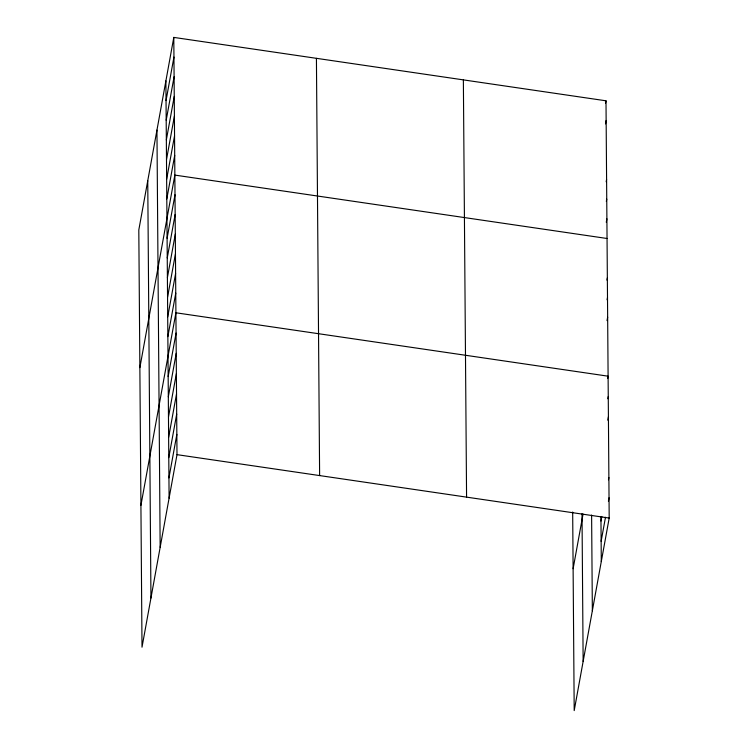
<?xml version="1.0" encoding="UTF-8"?>
<svg xmlns="http://www.w3.org/2000/svg" width="748" height="748" viewBox="0 0 748 748"><rect width="100%" height="100%" fill="white"/><g stroke="black" fill="none" stroke-linecap="round" stroke-linejoin="round"><path stroke-width="1.12" d="M173.798 37.4L138.81 229.945L142.008 647.198L176.996 454.653L173.798 37.4L605.992 100.802L609.19 518.055L574.202 710.6L572.678 512.034M166.037 100.578L173.947 57.072M166.196 120.25L174.097 76.745M166.346 139.923L174.247 96.408M166.495 159.595L174.406 116.08M166.645 179.258L174.555 135.753M166.795 198.931L174.705 155.425M139.867 367.642L174.854 175.097L607.049 238.49M167.094 238.275L175.004 194.77M167.253 257.948L175.154 214.433M167.402 277.62L175.303 234.105M167.552 297.283L175.462 253.778M167.702 316.956L175.612 273.45M167.851 336.628L175.761 293.123M140.923 505.33L175.911 312.786L608.105 376.188L607.685 378.479M168.16 376.562L176.07 333.056M168.319 396.833L176.219 353.327M168.468 417.104L176.378 373.589M168.627 437.365L176.537 393.859M168.786 457.636L176.687 414.121M168.936 477.897L176.846 434.392M605.571 103.093L605.992 100.802M605.515 123.906L606.142 120.465M606.179 181.773L606.591 179.483M606.329 201.446L606.75 199.155M606.273 222.259L606.899 218.827M606.937 280.126L607.348 277.835M607.086 299.798L607.498 297.508M607.03 320.611L607.657 317.18M573.118 568.732L583.057 514.044M607.844 398.749L608.264 396.459M607.787 420.161L608.414 416.72M600.971 521.029L601.803 516.447M608.47 479.814L608.881 477.523M601.13 541.3L605.497 517.251M608.414 501.225L609.04 497.794M176.996 454.653L609.19 518.055M600.943 516.531L601.289 561.561M591.612 515.045L592.351 610.751M582.009 513.764L583.141 661.419M463.367 79.877L466.574 497.13M316.423 58.325L319.62 475.578M165.888 80.906L169.095 498.168M156.949 130.087L160.156 547.349M147.749 180.764L150.946 598.017"/></g></svg>
